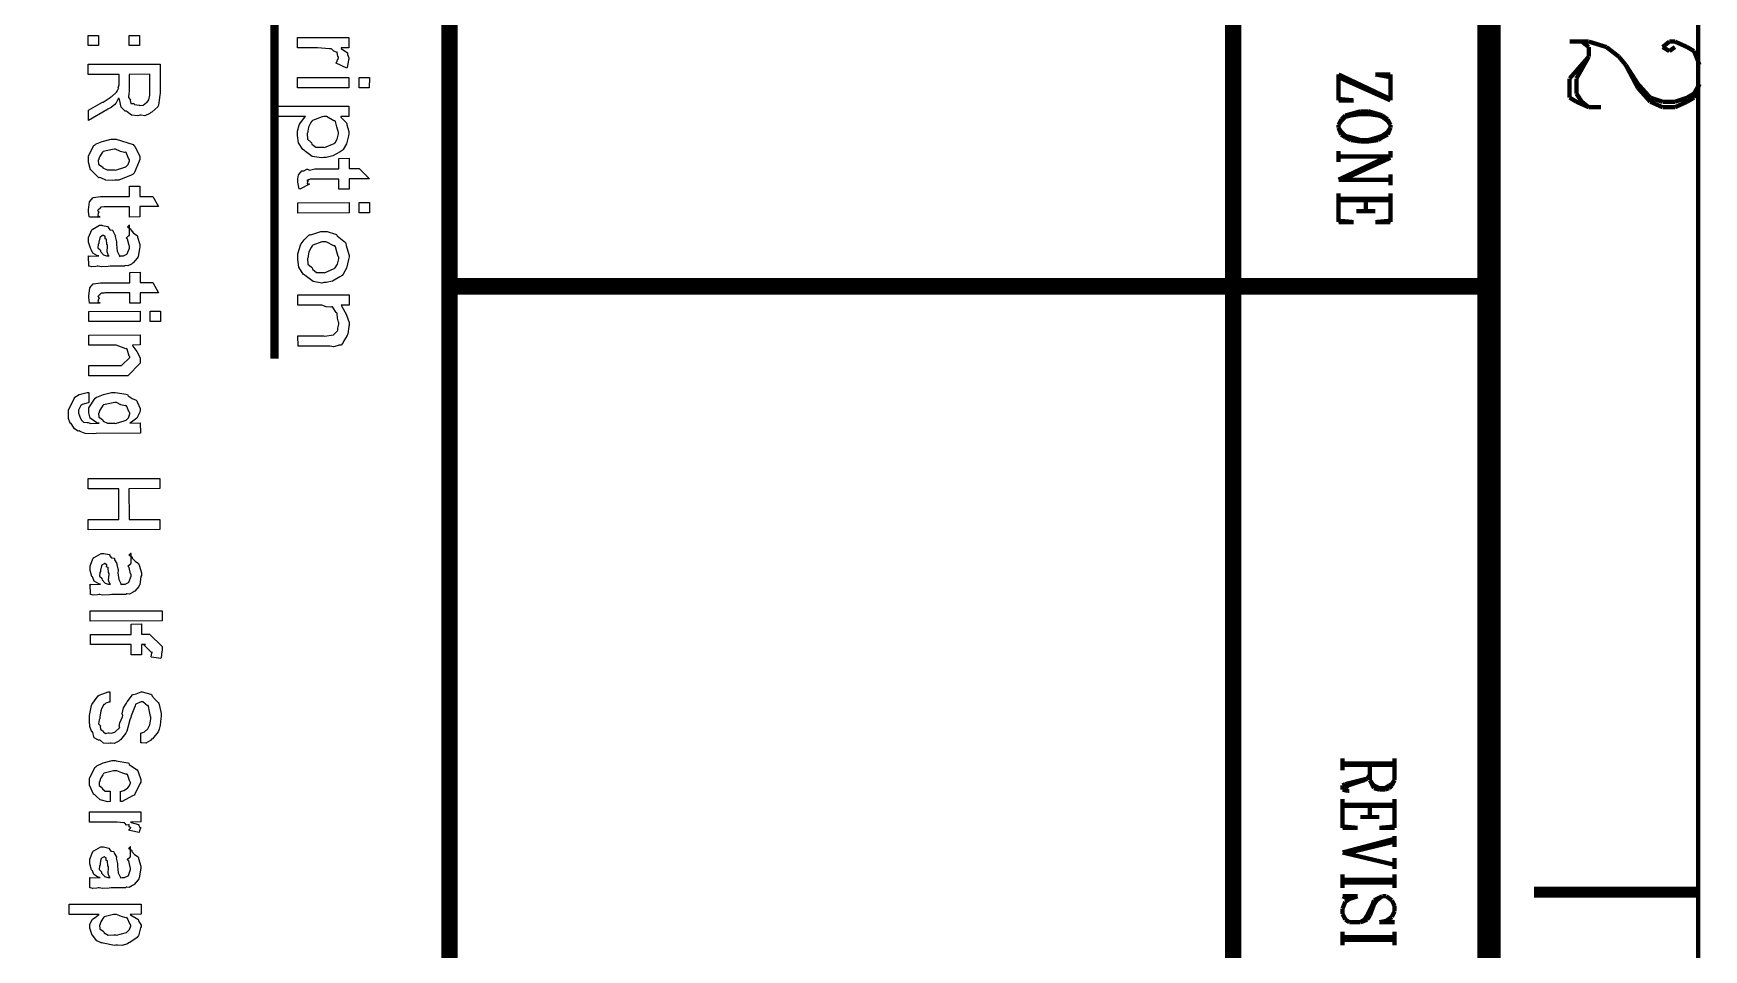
# Model space of a CAD drawing. Extents: x 0.1 to 11.6, y 0.3 to 16.2.
# Drawn here: x 9.541 to 11.577, y 2.228 to 3.345 of the extents above; entities that cross this region are included whole.
import ezdxf

# ---------------------------------------------------------------- set-up
doc = ezdxf.new("R2010")
doc.units = 0
doc.header["$MEASUREMENT"] = 0

msp = doc.modelspace()

# ---------------------------------------------------------------- linework, layer by layer
at = {"color": 0, "const_width": 0.005208}
msp.add_lwpolyline([(0.155003, 16.22), (11.57, 16.22), (11.57, 0.310004), (0.155003, 0.310004), (0.155003, 16.22)], close=True, dxfattribs=at)
at = {"color": 0}
for points, const_width in [([(11.315, 16.02), (11.315, 0.516656)], 0.028333), ([(10.0483, 0.518338), (10.0483, 4.17503)], 0.02), ([(11.0033, 0.516656), (11.0033, 4.17503)], 0.02), ([(9.83501, 4.14501), (9.83501, 2.94835)], 0.01), ([(11.4367, 3.33501), (11.4134, 3.33501)], 0.005208), ([(11.4367, 3.31668), (11.4134, 3.28999)], 0.005208), ([(11.4367, 3.31668), (11.4217, 3.28999)], 0.005208), ([(11.4283, 3.33501), (11.4367, 3.32835)], 0.005208), ([(11.4583, 3.32835), (11.4367, 3.33501)], 0.005208), ([(11.4367, 3.32835), (11.4367, 3.31668)], 0.005208), ([(11.4733, 3.31668), (11.4583, 3.32835)], 0.005208), ([(11.4817, 3.30664), (11.4733, 3.31668)], 0.005208), ([(11.5267, 3.32835), (11.535, 3.33501)], 0.005208), ([(11.535, 3.32335), (11.5267, 3.32835)], 0.005208), ([(11.535, 3.33501), (11.5417, 3.33501)], 0.005208), ([(11.5417, 3.32835), (11.535, 3.32335)], 0.005208), ([(11.5417, 3.33501), (11.5566, 3.32835)], 0.005208), ([(11.5566, 3.32835), (11.565, 3.32335)], 0.005208), ([(11.565, 3.32335), (11.5717, 3.30664)], 0.005208), ([(11.4967, 3.27832), (11.4817, 3.30664)], 0.005208), ([(11.4967, 3.28331), (11.4817, 3.30664)], 0.005208), ([(11.195, 3.26497), (11.1317, 3.29497)], 0.005208), ([(11.1317, 3.29497), (11.1317, 3.26335)], 0.005208), ([(11.195, 3.26335), (11.1317, 3.29167)], 0.005208), ([(11.195, 3.29167), (11.1767, 3.29497)], 0.005208), ([(11.1767, 3.29497), (11.195, 3.29497)], 0.005208), ([(11.195, 3.29497), (11.195, 3.26335)], 0.005208), ([(11.4134, 3.28999), (11.4134, 3.26665)], 0.005208), ([(11.4217, 3.28999), (11.4217, 3.27165)], 0.005208), ([(11.5117, 3.26665), (11.4967, 3.28331)], 0.005208), ([(11.5117, 3.26167), (11.4967, 3.27832)], 0.005208), ([(11.5717, 3.28331), (11.565, 3.26665)], 0.005208), ([(11.5717, 3.28331), (11.565, 3.27165)], 0.005208), ([(11.15, 3.26335), (11.1317, 3.26497)], 0.005208), ([(11.1317, 3.26335), (11.15, 3.26335)], 0.005208), ([(11.4134, 3.26665), (11.4217, 3.26167)], 0.005208), ([(11.4217, 3.27165), (11.4283, 3.26167)], 0.005208), ([(11.4217, 3.26167), (11.4367, 3.25499)], 0.005208), ([(11.4283, 3.26167), (11.4367, 3.25499)], 0.005208), ([(11.4367, 3.25499), (11.4517, 3.25499)], 0.005208), ([(11.5267, 3.26167), (11.5117, 3.26665)], 0.005208), ([(11.5267, 3.25499), (11.5117, 3.26167)], 0.005208), ([(11.5417, 3.26167), (11.5267, 3.26167)], 0.005208), ([(11.5417, 3.25499), (11.5267, 3.25499)], 0.005208), ([(11.5566, 3.26665), (11.5417, 3.26167)], 0.005208), ([(11.5566, 3.26167), (11.5417, 3.25499)], 0.005208), ([(11.565, 3.27165), (11.5566, 3.26665)], 0.005208), ([(11.565, 3.26665), (11.5566, 3.26167)], 0.005208), ([(11.135, 3.24001), (11.1317, 3.23335)], 0.005208), ([(11.135, 3.23833), (11.1317, 3.23335)], 0.005208), ([(11.14, 3.24501), (11.135, 3.24001)], 0.005208), ([(11.14, 3.24333), (11.135, 3.23833)], 0.005208), ([(11.1467, 3.24669), (11.14, 3.24501)], 0.005208), ([(11.1467, 3.24501), (11.14, 3.24333)], 0.005208), ([(11.1583, 3.25), (11.1467, 3.24669)], 0.005208), ([(11.1583, 3.24669), (11.1467, 3.24501)], 0.005208), ([(11.1683, 3.25), (11.1583, 3.25)], 0.005208), ([(11.1683, 3.24669), (11.1583, 3.24669)], 0.005208), ([(11.18, 3.24669), (11.1683, 3.25)], 0.005208), ([(11.18, 3.24501), (11.1683, 3.24669)], 0.005208), ([(11.185, 3.24501), (11.18, 3.24669)], 0.005208), ([(11.185, 3.24333), (11.18, 3.24501)], 0.005208), ([(11.1917, 3.24001), (11.185, 3.24501)], 0.005208), ([(11.1917, 3.23833), (11.185, 3.24333)], 0.005208), ([(11.195, 3.23335), (11.1917, 3.24001)], 0.005208), ([(11.195, 3.23335), (11.1917, 3.23833)], 0.005208), ([(11.1317, 3.23335), (11.1317, 3.22999)], 0.005208), ([(11.1317, 3.22999), (11.135, 3.22168)], 0.005208), ([(11.1317, 3.22999), (11.135, 3.22499)], 0.005208), ([(11.135, 3.22499), (11.14, 3.22)], 0.005208), ([(11.135, 3.22168), (11.14, 3.21832)], 0.005208), ([(11.14, 3.22), (11.1467, 3.21832)], 0.005208), ([(11.14, 3.21832), (11.1467, 3.215)], 0.005208), ([(11.1467, 3.21832), (11.1583, 3.215)], 0.005208), ([(11.1467, 3.215), (11.1583, 3.21332)], 0.005208), ([(11.1583, 3.215), (11.1683, 3.215)], 0.005208), ([(11.1683, 3.215), (11.18, 3.21832)], 0.005208), ([(11.1683, 3.21332), (11.18, 3.215)], 0.005208), ([(11.18, 3.21832), (11.185, 3.22)], 0.005208), ([(11.18, 3.215), (11.185, 3.21832)], 0.005208), ([(11.185, 3.22), (11.1917, 3.22499)], 0.005208), ([(11.185, 3.21832), (11.1917, 3.22168)], 0.005208), ([(11.1917, 3.22168), (11.195, 3.22999)], 0.005208), ([(11.1917, 3.22499), (11.195, 3.22999)], 0.005208), ([(11.195, 3.22999), (11.195, 3.23335)], 0.005208), ([(11.1317, 3.20167), (11.1317, 3.18832)], 0.005208), ([(11.195, 3.19499), (11.1317, 3.19499)], 0.005208), ([(11.1883, 3.19336), (11.1317, 3.16667)], 0.005208), ([(11.195, 3.19336), (11.1367, 3.16667)], 0.005208), ([(11.1583, 3.21332), (11.1683, 3.21332)], 0.005208), ([(11.195, 3.20167), (11.195, 3.19336)], 0.005208), ([(11.195, 3.17333), (11.195, 3.16)], 0.005208), ([(11.195, 3.16667), (11.1317, 3.16667)], 0.005208), ([(11.1317, 3.15001), (11.1317, 3.11501)], 0.005208), ([(11.195, 3.14333), (11.1317, 3.14333)], 0.005208), ([(11.195, 3.14165), (11.1317, 3.14165)], 0.005208), ([(11.165, 3.14165), (11.165, 3.12831)], 0.005208), ([(11.195, 3.15001), (11.195, 3.11501)], 0.005208), ([(11.15, 3.11501), (11.1317, 3.11664)], 0.005208), ([(11.1317, 3.11501), (11.15, 3.11501)], 0.005208), ([(11.1767, 3.12831), (11.1533, 3.12831)], 0.005208), ([(11.1767, 3.11501), (11.195, 3.11664)], 0.005208), ([(11.195, 3.11501), (11.1767, 3.11501)], 0.005208), ([(11.315, 3.03668), (10.0483, 3.03668)], 0.02), ([(11.1367, 2.46164), (11.1367, 2.44667)], 0.005208), ([(11.2, 2.46164), (11.2, 2.435)], 0.005208), ([(11.2, 2.45503), (11.1367, 2.45503)], 0.005208), ([(11.2, 2.45335), (11.1367, 2.45335)], 0.005208), ([(11.17, 2.44168), (11.1667, 2.43668)], 0.005208), ([(11.17, 2.435), (11.17, 2.45335)], 0.005208), ([(11.14, 2.43001), (11.1367, 2.42833)], 0.005208), ([(11.1367, 2.42833), (11.1367, 2.42333)], 0.005208), ([(11.1367, 2.42333), (11.1433, 2.42165)], 0.005208), ([(11.16, 2.435), (11.14, 2.43001)], 0.005208), ([(11.1433, 2.42833), (11.14, 2.42503)], 0.005208), ([(11.14, 2.42503), (11.14, 2.42333)], 0.005208), ([(11.14, 2.42333), (11.1433, 2.42165)], 0.005208), ([(11.1634, 2.435), (11.1433, 2.42833)], 0.005208), ([(11.1433, 2.42165), (11.145, 2.42165)], 0.005208), ([(11.1667, 2.43668), (11.16, 2.435)], 0.005208), ([(11.1667, 2.43668), (11.1634, 2.435)], 0.005208), ([(11.1733, 2.42833), (11.17, 2.435)], 0.005208), ([(11.1733, 2.43001), (11.17, 2.435)], 0.005208), ([(11.175, 2.42833), (11.1733, 2.43001)], 0.005208), ([(11.175, 2.42503), (11.1733, 2.42833)], 0.005208), ([(11.1816, 2.42503), (11.175, 2.42833)], 0.005208), ([(11.1816, 2.42333), (11.175, 2.42503)], 0.005208), ([(11.1883, 2.42503), (11.1816, 2.42503)], 0.005208), ([(11.1883, 2.42333), (11.1816, 2.42333)], 0.005208), ([(11.1934, 2.42833), (11.1883, 2.42503)], 0.005208), ([(11.1934, 2.42503), (11.1883, 2.42333)], 0.005208), ([(11.1967, 2.43001), (11.1934, 2.42833)], 0.005208), ([(11.1967, 2.42833), (11.1934, 2.42503)], 0.005208), ([(11.2, 2.435), (11.1967, 2.42833)], 0.005208), ([(11.2, 2.435), (11.1967, 2.43001)], 0.005208), ([(11.1367, 2.41168), (11.1367, 2.37668)], 0.005208), ([(11.2, 2.405), (11.1367, 2.405)], 0.005208), ([(11.2, 2.40332), (11.1367, 2.40332)], 0.005208), ([(11.17, 2.40332), (11.17, 2.38997)], 0.005208), ([(11.2, 2.41168), (11.2, 2.37668)], 0.005208), ([(11.1816, 2.38997), (11.1583, 2.38997)], 0.005208), ([(11.155, 2.37668), (11.1367, 2.37831)], 0.005208), ([(11.1367, 2.37668), (11.155, 2.37668)], 0.005208), ([(11.2, 2.36333), (11.1367, 2.34668)], 0.005208), ([(11.2, 2.36003), (11.145, 2.34668)], 0.005208), ([(11.1816, 2.37668), (11.2, 2.37831)], 0.005208), ([(11.2, 2.37668), (11.1816, 2.37668)], 0.005208), ([(11.2, 2.36664), (11.2, 2.35335)], 0.005208), ([(11.2, 2.33165), (11.1367, 2.34668)], 0.005208), ([(11.2, 2.34), (11.2, 2.32667)], 0.005208), ([(11.1367, 2.31999), (11.1367, 2.30333)], 0.005208), ([(11.2, 2.31999), (11.2, 2.30333)], 0.005208), ([(11.2, 2.31332), (11.1367, 2.31332)], 0.005208), ([(11.2, 2.31), (11.1367, 2.31)], 0.005208), ([(11.37, 2.29833), (11.57, 2.29833)], 0.013333), ([(11.155, 2.29335), (11.1367, 2.29335)], 0.005208), ([(11.1367, 2.29335), (11.145, 2.28999)], 0.005208), ([(11.1367, 2.27832), (11.14, 2.28668)], 0.005208), ([(11.1367, 2.27165), (11.1367, 2.27832)], 0.005208), ([(11.14, 2.28668), (11.145, 2.28999)], 0.005208), ([(11.145, 2.28999), (11.155, 2.29335)], 0.005208), ([(11.1733, 2.28331), (11.1667, 2.27001)], 0.005208), ([(11.175, 2.28331), (11.17, 2.27001)], 0.005208), ([(11.175, 2.28836), (11.1733, 2.28331)], 0.005208), ([(11.1783, 2.28999), (11.175, 2.28836)], 0.005208), ([(11.1783, 2.28836), (11.175, 2.28331)], 0.005208), ([(11.185, 2.29335), (11.1783, 2.28999)], 0.005208), ([(11.185, 2.29335), (11.1783, 2.28836)], 0.005208), ([(11.19, 2.29335), (11.185, 2.29335)], 0.005208), ([(11.1967, 2.28836), (11.19, 2.29335)], 0.005208), ([(11.2, 2.28168), (11.1967, 2.28836)], 0.005208), ([(11.2, 2.27501), (11.2, 2.28168)], 0.005208), ([(11.14, 2.26497), (11.1367, 2.27165)], 0.005208), ([(11.145, 2.26167), (11.14, 2.26497)], 0.005208), ([(11.1583, 2.26167), (11.145, 2.26167)], 0.005208), ([(11.1634, 2.26497), (11.1583, 2.26167)], 0.005208), ([(11.1634, 2.26335), (11.1583, 2.26167)], 0.005208), ([(11.1667, 2.27001), (11.1634, 2.26497)], 0.005208), ([(11.1667, 2.26497), (11.1634, 2.26335)], 0.005208), ([(11.17, 2.27001), (11.1667, 2.26497)], 0.005208), ([(11.1816, 2.26167), (11.19, 2.26335)], 0.005208), ([(11.2, 2.26167), (11.1816, 2.26167)], 0.005208), ([(11.19, 2.26335), (11.1967, 2.26833)], 0.005208), ([(11.19, 2.26335), (11.2, 2.26167)], 0.005208), ([(11.1967, 2.26833), (11.2, 2.27501)], 0.005208), ([(11.1367, 2.25), (11.1367, 2.23335)], 0.005208), ([(11.2, 2.24333), (11.1367, 2.24333)], 0.005208), ([(11.2, 2.24001), (11.1367, 2.24001)], 0.005208), ([(11.2, 2.25), (11.2, 2.23335)], 0.005208)]:
    msp.add_lwpolyline(points, dxfattribs=dict(at, const_width=const_width))
for points in [[(9.60796, 3.34239), (9.62056, 3.34239), (9.62056, 3.33003), (9.60796, 3.33003), (9.60796, 3.34239)], [(9.65788, 3.34239), (9.67047, 3.34261), (9.67046, 3.33024), (9.65788, 3.33003), (9.65788, 3.34239)], [(9.86301, 3.32736), (9.86301, 3.33996), (9.92551, 3.34017), (9.92551, 3.32758), (9.91618, 3.32736), (9.91629, 3.32667), (9.92378, 3.32118), (9.92399, 3.32064), (9.92378, 3.31944), (9.92551, 3.315), (9.92551, 3.31347), (9.92492, 3.3125), (9.92335, 3.30339), (9.9229, 3.3024), (9.9101, 3.30871), (9.9101, 3.30871), (9.91151, 3.31147), (9.91293, 3.31526), (9.91292, 3.31651), (9.91222, 3.31674), (9.91129, 3.32194), (9.91097, 3.32238), (9.91032, 3.3221), (9.90739, 3.32324), (9.90468, 3.32585), (9.90381, 3.32607), (9.90186, 3.32628), (9.88753, 3.32736), (9.88276, 3.32736), (9.86301, 3.32736)], [(9.60801, 3.30735), (9.69547, 3.30757), (9.69547, 3.27197), (9.6951, 3.26969), (9.69347, 3.25765), (9.69308, 3.25678), (9.69254, 3.25543), (9.68544, 3.24907), (9.6844, 3.24854), (9.68294, 3.24718), (9.67703, 3.24463), (9.67231, 3.24528), (9.67074, 3.24528), (9.66851, 3.24457), (9.66081, 3.24533), (9.65533, 3.2494), (9.65424, 3.25026), (9.65294, 3.25006), (9.64811, 3.25515), (9.64589, 3.26438), (9.64556, 3.26611), (9.64438, 3.26535), (9.64176, 3.26042), (9.64144, 3.26004), (9.64025, 3.25851), (9.6359, 3.25461), (9.63167, 3.25244), (9.63058, 3.25179), (9.60824, 3.23899), (9.60824, 3.25136), (9.62517, 3.26133), (9.62608, 3.26112), (9.63579, 3.26785), (9.63644, 3.26828), (9.63704, 3.26844), (9.64199, 3.27311), (9.64231, 3.27349), (9.64231, 3.27349), (9.64312, 3.27462), (9.64497, 3.27767), (9.64512, 3.27806), (9.64507, 3.27806), (9.64426, 3.27849), (9.64556, 3.28222), (9.64556, 3.28347), (9.64556, 3.29497), (9.60801, 3.29497), (9.60801, 3.30735)], [(9.65793, 3.29497), (9.65793, 3.27371), (9.65733, 3.27214), (9.65717, 3.26676), (9.65901, 3.26449), (9.65924, 3.26394), (9.6589, 3.26303), (9.65989, 3.25949), (9.66325, 3.25944), (9.66379, 3.25917), (9.66428, 3.25819), (9.67008, 3.25765), (9.67074, 3.25765), (9.67096, 3.25721), (9.67486, 3.25765), (9.6791, 3.26058), (9.67964, 3.26112), (9.67964, 3.26112), (9.68175, 3.26406), (9.68289, 3.26969), (9.68289, 3.27154), (9.68289, 3.29519), (9.65793, 3.29497)], [(9.86307, 3.29118), (9.92557, 3.29139), (9.92557, 3.27881), (9.86307, 3.2786), (9.86307, 3.29118)], [(9.93793, 3.29139), (9.95053, 3.29139), (9.95051, 3.27881), (9.93793, 3.27881), (9.93793, 3.29139)], [(9.92563, 3.2564), (9.92563, 3.24382), (9.91585, 3.2436), (9.91575, 3.24294), (9.92279, 3.23583), (9.92324, 3.23492), (9.92324, 3.23351), (9.92563, 3.22547), (9.92563, 3.22276), (9.92503, 3.22006), (9.92264, 3.2105), (9.91872, 3.20356), (9.91738, 3.20215), (9.91499, 3.20063), (9.90619, 3.19564), (9.89779, 3.19368), (9.89501, 3.19368), (9.89214, 3.19314), (9.88097, 3.19504), (9.87278, 3.20096), (9.87136, 3.20236), (9.86931, 3.20367), (9.86415, 3.21175), (9.86313, 3.22038), (9.86313, 3.22319), (9.86313, 3.22586), (9.8649, 3.23307), (9.86529, 3.23383), (9.86546, 3.23415), (9.87181, 3.24274), (9.87267, 3.2436), (9.83817, 3.2436), (9.83817, 3.25618), (9.92563, 3.2564)], [(9.89524, 3.2436), (9.89318, 3.24349), (9.88124, 3.23893), (9.88049, 3.23796), (9.87939, 3.23622), (9.87646, 3.23057), (9.87571, 3.22601), (9.87571, 3.2245), (9.87483, 3.22282), (9.87517, 3.21614), (9.87929, 3.21235), (9.88004, 3.21149), (9.88043, 3.20996), (9.88542, 3.20628), (9.89225, 3.20628), (9.89458, 3.20628), (9.89583, 3.20583), (9.90771, 3.21083), (9.90847, 3.21169), (9.9089, 3.21164), (9.9114, 3.21619), (9.91303, 3.2226), (9.91303, 3.22472), (9.91233, 3.22526), (9.91081, 3.23101), (9.90924, 3.23753), (9.90847, 3.23839), (9.90744, 3.23844), (9.89828, 3.2436), (9.89524, 3.2436)], [(9.63943, 3.21608), (9.64188, 3.21599), (9.6626, 3.20942), (9.66396, 3.20806), (9.66504, 3.20637), (9.67068, 3.19515), (9.67068, 3.19135), (9.67008, 3.18918), (9.66396, 3.17453), (9.66265, 3.17333), (9.66021, 3.17214), (9.64524, 3.16618), (9.64031, 3.16618), (9.63803, 3.16564), (9.62939, 3.16618), (9.62315, 3.16889), (9.62207, 3.16943), (9.62093, 3.16911), (9.61225, 3.17735), (9.61165, 3.17833), (9.61079, 3.17887), (9.60818, 3.1881), (9.60818, 3.19114), (9.60818, 3.19569), (9.61485, 3.20822), (9.61621, 3.20936), (9.61686, 3.20979), (9.625, 3.21338), (9.63579, 3.2161), (9.63943, 3.21608)], [(9.63943, 3.20372), (9.63758, 3.2035), (9.62608, 3.20085), (9.62532, 3.20025), (9.6244, 3.19883), (9.62147, 3.1946), (9.62076, 3.192), (9.62076, 3.19114), (9.62001, 3.19032), (9.62028, 3.18571), (9.62457, 3.18283), (9.62532, 3.18224), (9.62582, 3.18099), (9.63092, 3.17854), (9.63758, 3.17876), (9.63986, 3.17876), (9.641, 3.17833), (9.65256, 3.18186), (9.65332, 3.18246), (9.65375, 3.18229), (9.65642, 3.18522), (9.6581, 3.18967), (9.6581, 3.19114), (9.65739, 3.19174), (9.65408, 3.19971), (9.65332, 3.20025), (9.65224, 3.19976), (9.64708, 3.20122), (9.64133, 3.20372), (9.63943, 3.20372)], [(9.92578, 3.15522), (9.91319, 3.155), (9.91319, 3.16737), (9.88758, 3.16737), (9.88574, 3.16732), (9.88021, 3.16721), (9.87907, 3.16737), (9.87869, 3.16737), (9.87836, 3.16726), (9.87685, 3.16661), (9.87674, 3.1665), (9.87614, 3.16644), (9.87435, 3.16581), (9.87587, 3.16521), (9.87587, 3.16499), (9.87532, 3.16439), (9.87468, 3.16183), (9.87728, 3.16172), (9.87761, 3.16129), (9.86567, 3.155), (9.86507, 3.1556), (9.86328, 3.16347), (9.86328, 3.16607), (9.86328, 3.16781), (9.86436, 3.17253), (9.86458, 3.17301), (9.86469, 3.17296), (9.86806, 3.17736), (9.86849, 3.17757), (9.86849, 3.17757), (9.87061, 3.1774), (9.87429, 3.17947), (9.875, 3.17953), (9.875, 3.17953), (9.87761, 3.17822), (9.88411, 3.17996), (9.88629, 3.17996), (9.91319, 3.17996), (9.91319, 3.19254), (9.92578, 3.19276), (9.92578, 3.18018), (9.93815, 3.18018), (9.95074, 3.16758), (9.92578, 3.16758), (9.92578, 3.15522)], [(9.62196, 3.12115), (9.60938, 3.12115), (9.6091, 3.12164), (9.60829, 3.12799), (9.60829, 3.13004), (9.60829, 3.13004), (9.60954, 3.13949), (9.60981, 3.14003), (9.60981, 3.14003), (9.61372, 3.14458), (9.61415, 3.14481), (9.61415, 3.14481), (9.62278, 3.14611), (9.62565, 3.14611), (9.65821, 3.14611), (9.65821, 3.15869), (9.67079, 3.1589), (9.67079, 3.14632), (9.68664, 3.14632), (9.69336, 3.13394), (9.67079, 3.13396), (9.67079, 3.12136), (9.65821, 3.12115), (9.65821, 3.13374), (9.62804, 3.13374), (9.6269, 3.13351), (9.62343, 3.13319), (9.62326, 3.13308), (9.62299, 3.13282), (9.62164, 3.13118), (9.62153, 3.13092), (9.62093, 3.13081), (9.61936, 3.12918), (9.62088, 3.12739), (9.62088, 3.12679), (9.62022, 3.12614), (9.61951, 3.1231), (9.62175, 3.12175), (9.62196, 3.12115)], [(9.86333, 3.13867), (9.92583, 3.13889), (9.92583, 3.12631), (9.86333, 3.12608), (9.86333, 3.13867)], [(9.93821, 3.13889), (9.95079, 3.13889), (9.95079, 3.12631), (9.93821, 3.12631), (9.93821, 3.13889)], [(9.62099, 3.07378), (9.61903, 3.07394), (9.61344, 3.07725), (9.61165, 3.08171), (9.61122, 3.08247), (9.61051, 3.08322), (9.6084, 3.09033), (9.6084, 3.09267), (9.6084, 3.09608), (9.61219, 3.10558), (9.61296, 3.10633), (9.61333, 3.10628), (9.62181, 3.11111), (9.62468, 3.11111), (9.62517, 3.111), (9.63167, 3.10969), (9.63226, 3.10938), (9.63211, 3.10861), (9.63428, 3.10574), (9.63758, 3.10531), (9.63792, 3.10482), (9.63813, 3.10357), (9.64094, 3.09874), (9.64117, 3.0981), (9.64085, 3.0975), (9.64236, 3.09099), (9.64247, 3.09006), (9.64219, 3.08757), (9.64328, 3.07949), (9.64561, 3.07465), (9.64594, 3.07379), (9.64589, 3.07374), (9.64606, 3.07314), (9.6474, 3.07378), (9.64789, 3.07378), (9.64789, 3.07378), (9.65099, 3.07374), (9.65511, 3.07579), (9.65549, 3.07617), (9.65549, 3.07617), (9.65831, 3.08333), (9.65831, 3.08572), (9.65761, 3.08643), (9.65593, 3.09418), (9.65549, 3.09463), (9.65533, 3.09457), (9.65419, 3.09554), (9.65739, 3.09853), (9.65831, 3.09874), (9.65831, 3.11111), (9.65756, 3.11094), (9.6556, 3.10926), (9.65875, 3.10732), (9.65961, 3.10678), (9.65967, 3.10547), (9.66314, 3.10161), (9.66738, 3.09885), (9.66786, 3.09787), (9.66803, 3.09679), (9.6709, 3.08751), (9.6709, 3.08442), (9.67031, 3.08296), (9.66872, 3.07286), (9.66829, 3.07206), (9.66754, 3.0709), (9.66265, 3.06526), (9.662, 3.06489), (9.66069, 3.06392), (9.65631, 3.06174), (9.65354, 3.06201), (9.65267, 3.06185), (9.65192, 3.06114), (9.64626, 3.06119), (9.64442, 3.06119), (9.63465, 3.06119), (9.63206, 3.06071), (9.62392, 3.06039), (9.62007, 3.06119), (9.61882, 3.06119), (9.61724, 3.06071), (9.61219, 3.06039), (9.60949, 3.06119), (9.60861, 3.06119), (9.6084, 3.07379), (9.60926, 3.07335), (9.61806, 3.07378), (9.62099, 3.07378)], [(9.63336, 3.07379), (9.63243, 3.07406), (9.63092, 3.07878), (9.63151, 3.08578), (9.6314, 3.08724), (9.63053, 3.08768), (9.63021, 3.09407), (9.6301, 3.0944), (9.62989, 3.09424), (9.62842, 3.09467), (9.62858, 3.09744), (9.62836, 3.09765), (9.62771, 3.09771), (9.62642, 3.09874), (9.62597, 3.09874), (9.62528, 3.09853), (9.6225, 3.09679), (9.62229, 3.09636), (9.62207, 3.09592), (9.62099, 3.09071), (9.62099, 3.08897), (9.62022, 3.088), (9.61979, 3.08365), (9.6224, 3.08117), (9.62272, 3.08051), (9.62294, 3.07904), (9.62631, 3.07542), (9.62663, 3.07508), (9.62657, 3.07493), (9.63032, 3.07378), (9.63162, 3.07379), (9.63336, 3.07379)], [(9.89529, 3.10368), (9.89914, 3.10368), (9.90944, 3.10042), (9.91069, 3.09978), (9.91146, 3.09831), (9.92133, 3.09011), (9.92199, 3.08892), (9.92236, 3.08664), (9.92449, 3.07964), (9.92589, 3.07443), (9.92589, 3.07264), (9.92529, 3.0695), (9.92279, 3.05886), (9.91862, 3.0516), (9.91721, 3.05007), (9.91471, 3.04844), (9.90576, 3.04318), (9.89774, 3.04118), (9.89507, 3.04118), (9.89247, 3.04064), (9.88206, 3.04258), (9.87381, 3.04861), (9.87229, 3.05007), (9.87007, 3.05143), (9.86447, 3.05989), (9.86339, 3.06933), (9.86339, 3.07243), (9.86339, 3.07639), (9.86643, 3.08703), (9.86708, 3.08826), (9.86735, 3.08854), (9.87115, 3.09343), (9.87674, 3.09912), (9.87793, 3.09978), (9.87907, 3.09961), (9.89122, 3.10368), (9.89529, 3.10368)], [(9.89464, 3.09108), (9.89279, 3.09099), (9.88151, 3.08675), (9.88075, 3.08588), (9.87967, 3.08415), (9.87674, 3.07861), (9.87597, 3.074), (9.87597, 3.07243), (9.87511, 3.07069), (9.87554, 3.06386), (9.87993, 3.06006), (9.88075, 3.05919), (9.88118, 3.05761), (9.88618, 3.05376), (9.89268, 3.05376), (9.89486, 3.05376), (9.896, 3.05333), (9.90772, 3.05832), (9.90853, 3.05919), (9.90901, 3.05914), (9.91163, 3.06375), (9.91331, 3.07026), (9.91331, 3.07243), (9.9126, 3.07292), (9.91103, 3.07856), (9.90929, 3.08501), (9.90853, 3.08589), (9.90744, 3.08594), (9.89785, 3.09108), (9.89464, 3.09108)], [(9.62218, 3.01617), (9.6096, 3.01617), (9.60932, 3.01665), (9.6085, 3.023), (9.60851, 3.02507), (9.60851, 3.02507), (9.60975, 3.0345), (9.61003, 3.03504), (9.61003, 3.03504), (9.61393, 3.0396), (9.61436, 3.03982), (9.61436, 3.03982), (9.623, 3.04113), (9.62587, 3.04113), (9.65842, 3.04113), (9.65842, 3.05371), (9.67101, 3.05393), (9.67101, 3.04133), (9.68685, 3.04133), (9.69358, 3.02897), (9.67101, 3.02897), (9.67101, 3.01639), (9.65842, 3.01617), (9.65842, 3.02875), (9.62825, 3.02875), (9.62711, 3.02854), (9.62364, 3.02821), (9.62349, 3.0281), (9.62321, 3.02783), (9.62185, 3.02621), (9.62175, 3.02593), (9.62115, 3.02582), (9.61957, 3.02419), (9.6211, 3.0224), (9.6211, 3.02181), (9.62044, 3.02115), (9.61974, 3.01812), (9.62196, 3.01676), (9.62218, 3.01617)], [(9.86376, 2.96371), (9.86356, 2.97629), (9.89458, 2.97629), (9.89594, 2.97586), (9.9069, 2.97775), (9.90739, 2.97803), (9.90739, 2.97803), (9.91168, 2.98264), (9.91194, 2.98324), (9.91194, 2.98324), (9.91222, 2.98583), (9.91347, 2.99072), (9.91346, 2.99235), (9.91276, 2.99283), (9.91178, 2.99783), (9.91146, 3.00364), (9.91108, 3.0045), (9.91015, 3.00493), (9.9056, 3.01156), (9.905, 3.01187), (9.90354, 3.01124), (9.89794, 3.01156), (9.89279, 3.01361), (9.89111, 3.01361), (9.86356, 3.01361), (9.86356, 3.02621), (9.92606, 3.02642), (9.92606, 3.01383), (9.91629, 3.01361), (9.91699, 3.01199), (9.92219, 3.00271), (9.92606, 2.99251), (9.92606, 2.9891), (9.92546, 2.98768), (9.92443, 2.97883), (9.9241, 2.97803), (9.92333, 2.97661), (9.9196, 2.97021), (9.91911, 2.96956), (9.91872, 2.96832), (9.91601, 2.96494), (9.91319, 2.965), (9.9126, 2.96479), (9.9114, 2.96403), (9.90701, 2.963), (9.90289, 2.96371), (9.90153, 2.96371), (9.86376, 2.96371)], [(9.60856, 3.00612), (9.67106, 3.00635), (9.67106, 2.99397), (9.60856, 2.99376), (9.60856, 3.00612)], [(9.68343, 3.00635), (9.69601, 3.00635), (9.69601, 2.99397), (9.68343, 2.99397), (9.68343, 3.00635)], [(9.60861, 2.97738), (9.67111, 2.9776), (9.67111, 2.96522), (9.66178, 2.965), (9.66237, 2.96376), (9.66732, 2.95714), (9.67111, 2.94954), (9.67111, 2.947), (9.67111, 2.94287), (9.65614, 2.92746), (9.64638, 2.92746), (9.60883, 2.92746), (9.60861, 2.94006), (9.64333, 2.94006), (9.64854, 2.94006), (9.65853, 2.95003), (9.65853, 2.9509), (9.65782, 2.95165), (9.65528, 2.96024), (9.65463, 2.96089), (9.6536, 2.96056), (9.64839, 2.96246), (9.64199, 2.965), (9.63986, 2.965), (9.60861, 2.965), (9.60861, 2.97738)], [(9.60872, 2.90733), (9.60872, 2.89496), (9.60769, 2.89464), (9.60047, 2.89253), (9.60004, 2.89214), (9.59896, 2.89165), (9.59614, 2.88568), (9.59614, 2.88368), (9.59603, 2.88232), (9.59864, 2.87554), (9.59918, 2.875), (9.59924, 2.87397), (9.60215, 2.87099), (9.60667, 2.87088), (9.60764, 2.87067), (9.60764, 2.87067), (9.61094, 2.86942), (9.61871, 2.87001), (9.62131, 2.87001), (9.61838, 2.8705), (9.61029, 2.87592), (9.60872, 2.88243), (9.60872, 2.88454), (9.60872, 2.88878), (9.61632, 2.9005), (9.61783, 2.90147), (9.6186, 2.90169), (9.62663, 2.90474), (9.63629, 2.90733), (9.63954, 2.90733), (9.64074, 2.90722), (9.65435, 2.90517), (9.6556, 2.90474), (9.65642, 2.90326), (9.66157, 2.90001), (9.66644, 2.898), (9.6671, 2.89714), (9.66754, 2.89589), (9.67122, 2.88792), (9.67122, 2.88519), (9.67062, 2.88314), (9.66715, 2.87603), (9.66069, 2.87104), (9.65864, 2.87001), (9.67122, 2.87022), (9.67144, 2.85764), (9.61762, 2.85742), (9.61442, 2.85688), (9.60406, 2.85736), (9.59799, 2.85997), (9.597, 2.86046), (9.59581, 2.86014), (9.59115, 2.8629), (9.58778, 2.86837), (9.58724, 2.86936), (9.5861, 2.86996), (9.58382, 2.87543), (9.58376, 2.88211), (9.58376, 2.88433), (9.58404, 2.88558), (9.59076, 2.90017), (9.59158, 2.90126), (9.59142, 2.90158), (9.59679, 2.90483), (9.60661, 2.90739), (9.60872, 2.90733)], [(9.6404, 2.89496), (9.6384, 2.89475), (9.62663, 2.89208), (9.62587, 2.89149), (9.62494, 2.89008), (9.62201, 2.88585), (9.62131, 2.88325), (9.62131, 2.88238), (9.62061, 2.88163), (9.62082, 2.87711), (9.62511, 2.87429), (9.62587, 2.87369), (9.62631, 2.87244), (9.63124, 2.86979), (9.63775, 2.87001), (9.63997, 2.87001), (9.64122, 2.86957), (9.6531, 2.8731), (9.65386, 2.87369), (9.65429, 2.87358), (9.65696, 2.87663), (9.65864, 2.88112), (9.65864, 2.8826), (9.65793, 2.88314), (9.65463, 2.8909), (9.65386, 2.89149), (9.65278, 2.891), (9.64774, 2.89247), (9.64219, 2.89497), (9.6404, 2.89496)], [(9.60764, 2.80236), (9.6951, 2.80257), (9.6951, 2.79021), (9.65756, 2.78999), (9.65776, 2.75244), (9.69532, 2.75265), (9.69532, 2.74029), (9.60786, 2.74007), (9.60786, 2.75244), (9.6454, 2.75244), (9.64518, 2.78999), (9.60764, 2.78999), (9.60764, 2.80236)], [(9.62289, 2.67378), (9.62093, 2.67393), (9.61535, 2.67725), (9.61356, 2.68169), (9.61313, 2.68246), (9.61242, 2.68321), (9.61029, 2.69032), (9.61029, 2.69265), (9.61029, 2.69607), (9.6141, 2.70557), (9.61486, 2.70632), (9.61524, 2.70628), (9.62369, 2.7111), (9.62657, 2.7111), (9.62706, 2.71099), (9.63357, 2.70969), (9.63417, 2.70936), (9.634, 2.70861), (9.63618, 2.70572), (9.63949, 2.70529), (9.63981, 2.70481), (9.64003, 2.70356), (9.64285, 2.69872), (9.64307, 2.69808), (9.64274, 2.69749), (9.64426, 2.69097), (9.64436, 2.69006), (9.6441, 2.68756), (9.64518, 2.67947), (9.64751, 2.67464), (9.64785, 2.67378), (9.64779, 2.67372), (9.64794, 2.67312), (9.64931, 2.67378), (9.64979, 2.67378), (9.64979, 2.67378), (9.65289, 2.67372), (9.65701, 2.67578), (9.65739, 2.67617), (9.65739, 2.67617), (9.66021, 2.68332), (9.66021, 2.68571), (9.6595, 2.68642), (9.65782, 2.69417), (9.65739, 2.69461), (9.65722, 2.69456), (9.65608, 2.69553), (9.65929, 2.69851), (9.66021, 2.69872), (9.66021, 2.7111), (9.65944, 2.71093), (9.6575, 2.70925), (9.66064, 2.70731), (9.66151, 2.70676), (9.66157, 2.70546), (9.66504, 2.70161), (9.66928, 2.69883), (9.66976, 2.69786), (9.66992, 2.69678), (9.67279, 2.6875), (9.67279, 2.6844), (9.67219, 2.68294), (9.67062, 2.67285), (9.67019, 2.67204), (9.66943, 2.6709), (9.66456, 2.66525), (9.6639, 2.66488), (9.6626, 2.6639), (9.65821, 2.66172), (9.65543, 2.662), (9.65457, 2.66183), (9.65381, 2.66114), (9.64817, 2.66118), (9.64632, 2.66118), (9.63656, 2.66118), (9.63396, 2.66069), (9.62582, 2.66037), (9.62196, 2.66118), (9.62071, 2.66118), (9.61914, 2.66069), (9.6141, 2.66037), (9.61139, 2.66118), (9.61051, 2.66118), (9.61029, 2.67378), (9.61117, 2.67335), (9.61996, 2.67378), (9.62289, 2.67378)], [(9.63525, 2.67378), (9.63433, 2.67404), (9.63282, 2.67876), (9.6334, 2.68576), (9.63331, 2.68722), (9.63243, 2.68767), (9.63211, 2.69407), (9.632, 2.69439), (9.63178, 2.69422), (9.63032, 2.69467), (9.63049, 2.69743), (9.63026, 2.69764), (9.62961, 2.69769), (9.62831, 2.69872), (9.62787, 2.69872), (9.62717, 2.69851), (9.6244, 2.69678), (9.62418, 2.69635), (9.62397, 2.6959), (9.62289, 2.69069), (9.62289, 2.68896), (9.62213, 2.68799), (9.62169, 2.68365), (9.62429, 2.68115), (9.62463, 2.6805), (9.62483, 2.67904), (9.62821, 2.6754), (9.62853, 2.67507), (9.62847, 2.67492), (9.63221, 2.67378), (9.63351, 2.67378), (9.63525, 2.67378)], [(9.61046, 2.64111), (9.69792, 2.64133), (9.69792, 2.62896), (9.61046, 2.62874), (9.61046, 2.64111)], [(9.61051, 2.61236), (9.66043, 2.61236), (9.66043, 2.62494), (9.67301, 2.62517), (9.67301, 2.61257), (9.67953, 2.61257), (9.68278, 2.61257), (9.69797, 2.5976), (9.69797, 2.59326), (9.6976, 2.59169), (9.69667, 2.58404), (9.69644, 2.58306), (9.68494, 2.58458), (9.68457, 2.58507), (9.68539, 2.58979), (9.68539, 2.59131), (9.68539, 2.59022), (9.6754, 2.60021), (9.67757, 2.60021), (9.67301, 2.60021), (9.67301, 2.58763), (9.66043, 2.5874), (9.66043, 2.59999), (9.61051, 2.59999), (9.61051, 2.61236)], [(9.63433, 2.54237), (9.63433, 2.53), (9.63303, 2.52974), (9.62918, 2.52864), (9.62799, 2.52756), (9.6276, 2.52718), (9.62679, 2.52686), (9.62369, 2.52106), (9.62349, 2.52024), (9.62321, 2.51887), (9.62196, 2.5121), (9.62196, 2.50982), (9.62115, 2.50851), (9.62061, 2.50353), (9.62283, 2.50114), (9.62304, 2.50049), (9.6225, 2.50011), (9.62267, 2.49679), (9.62592, 2.49474), (9.62631, 2.49442), (9.62636, 2.49371), (9.62879, 2.49186), (9.63211, 2.49246), (9.63325, 2.49246), (9.63325, 2.49246), (9.63607, 2.49192), (9.64031, 2.49337), (9.64085, 2.49354), (9.64085, 2.49354), (9.64594, 2.49875), (9.64626, 2.49963), (9.64567, 2.50011), (9.64654, 2.50467), (9.64953, 2.51189), (9.64996, 2.51372), (9.64931, 2.51551), (9.65087, 2.52311), (9.65451, 2.52875), (9.65494, 2.52957), (9.65517, 2.53049), (9.662, 2.53879), (9.66276, 2.53933), (9.66276, 2.53933), (9.66629, 2.54021), (9.67242, 2.54258), (9.67339, 2.54258), (9.67372, 2.54249), (9.68435, 2.53956), (9.68533, 2.5389), (9.68571, 2.53732), (9.6894, 2.53299), (9.69331, 2.52946), (9.69379, 2.52826), (9.69417, 2.52701), (9.69683, 2.51611), (9.69683, 2.51243), (9.69646, 2.50982), (9.69553, 2.5019), (9.69428, 2.4969), (9.69379, 2.49571), (9.69319, 2.49371), (9.68608, 2.48529), (9.68511, 2.48465), (9.68381, 2.48313), (9.67822, 2.47993), (9.67329, 2.48036), (9.6721, 2.48031), (9.6721, 2.49268), (9.67236, 2.49229), (9.67632, 2.49365), (9.68044, 2.49756), (9.68099, 2.49832), (9.68099, 2.49832), (9.68311, 2.50244), (9.68425, 2.5096), (9.68425, 2.51199), (9.68375, 2.51253), (9.68267, 2.51872), (9.68132, 2.52517), (9.68078, 2.52588), (9.68007, 2.52556), (9.67437, 2.53022), (9.67253, 2.53022), (9.67117, 2.52994), (9.66601, 2.5275), (9.66558, 2.52696), (9.66504, 2.52533), (9.66038, 2.51329), (9.65994, 2.51112), (9.65875, 2.50819), (9.65608, 2.49897), (9.65511, 2.49451), (9.65474, 2.49376), (9.65392, 2.49192), (9.64735, 2.4841), (9.64649, 2.48356), (9.64507, 2.48226), (9.63971, 2.47949), (9.63579, 2.48008), (9.63456, 2.48008), (9.63276, 2.47949), (9.62663, 2.47999), (9.62294, 2.48318), (9.62196, 2.48378), (9.6205, 2.48351), (9.61524, 2.4866), (9.61339, 2.49289), (9.61285, 2.49397), (9.61199, 2.49442), (9.60981, 2.50011), (9.60938, 2.50694), (9.60938, 2.50917), (9.60938, 2.51363), (9.61171, 2.52576), (9.61219, 2.52696), (9.61247, 2.52701), (9.61556, 2.53168), (9.62011, 2.5376), (9.6211, 2.53825), (9.6211, 2.53825), (9.62582, 2.53999), (9.63217, 2.54237), (9.63433, 2.54237)], [(9.6345, 2.42128), (9.63471, 2.40869), (9.63178, 2.40842), (9.62261, 2.41081), (9.61714, 2.41585), (9.61604, 2.41693), (9.61442, 2.41792), (9.60954, 2.42893), (9.60954, 2.43256), (9.60954, 2.43733), (9.61621, 2.45047), (9.61757, 2.45167), (9.61822, 2.45215), (9.62631, 2.45589), (9.63699, 2.4586), (9.64057, 2.4586), (9.64188, 2.4585), (9.65608, 2.45611), (9.65728, 2.45557), (9.65799, 2.45404), (9.66292, 2.45025), (9.66769, 2.44732), (9.66835, 2.44624), (9.66868, 2.44493), (9.67204, 2.43549), (9.67204, 2.43235), (9.6709, 2.4305), (9.66461, 2.41769), (9.66379, 2.41672), (9.66189, 2.41564), (9.64919, 2.40901), (9.64729, 2.40869), (9.64708, 2.42128), (9.64725, 2.42101), (9.65115, 2.42219), (9.65565, 2.42492), (9.65619, 2.4254), (9.65619, 2.4254), (9.65799, 2.42736), (9.65946, 2.4311), (9.65944, 2.43235), (9.65875, 2.43317), (9.65565, 2.44168), (9.65489, 2.44233), (9.65386, 2.44194), (9.64871, 2.44368), (9.64274, 2.44624), (9.64079, 2.44624), (9.63883, 2.44601), (9.62722, 2.44336), (9.62646, 2.44276), (9.6256, 2.44129), (9.62283, 2.4369), (9.62213, 2.43414), (9.62213, 2.43321), (9.62142, 2.43251), (9.62121, 2.42844), (9.62446, 2.42594), (9.62494, 2.4254), (9.62522, 2.42432), (9.62864, 2.42156), (9.6334, 2.42144), (9.6345, 2.42128)], [(9.60965, 2.3961), (9.67215, 2.39632), (9.67215, 2.38394), (9.65956, 2.38374), (9.6601, 2.38319), (9.66911, 2.38069), (9.66954, 2.38047), (9.66954, 2.37967), (9.6709, 2.37728), (9.67215, 2.37728), (9.67215, 2.37722), (9.67165, 2.37619), (9.67057, 2.37294), (9.66988, 2.37153), (9.66954, 2.37115), (9.65717, 2.37375), (9.65717, 2.37375), (9.65956, 2.37651), (9.65956, 2.37744), (9.65935, 2.37733), (9.65799, 2.37788), (9.65793, 2.38047), (9.65761, 2.38069), (9.65717, 2.38026), (9.65446, 2.38015), (9.65272, 2.38254), (9.65218, 2.38265), (9.65121, 2.38271), (9.64312, 2.38374), (9.64046, 2.38374), (9.60965, 2.38374), (9.60965, 2.3961)], [(9.62229, 2.31625), (9.62033, 2.3164), (9.61475, 2.31971), (9.61296, 2.32417), (9.61253, 2.32492), (9.61182, 2.32568), (9.60969, 2.33279), (9.60969, 2.33512), (9.60969, 2.33854), (9.6135, 2.34804), (9.61426, 2.34879), (9.61464, 2.34874), (9.6231, 2.35357), (9.62597, 2.35357), (9.62646, 2.35346), (9.63297, 2.35215), (9.63357, 2.35183), (9.6334, 2.35107), (9.63558, 2.34819), (9.63889, 2.34776), (9.63921, 2.34728), (9.63943, 2.34603), (9.64225, 2.34119), (9.64247, 2.34054), (9.64214, 2.33994), (9.64367, 2.33344), (9.64378, 2.33251), (9.6435, 2.33003), (9.64458, 2.32194), (9.64692, 2.31711), (9.64725, 2.31624), (9.64719, 2.31619), (9.64735, 2.3156), (9.64871, 2.31625), (9.64919, 2.31624), (9.64919, 2.31624), (9.65229, 2.31619), (9.65642, 2.31825), (9.65679, 2.31862), (9.65679, 2.31862), (9.65961, 2.32579), (9.65961, 2.32818), (9.6589, 2.32889), (9.65722, 2.33664), (9.65679, 2.33708), (9.65662, 2.33703), (9.65549, 2.338), (9.65869, 2.34099), (9.65961, 2.34119), (9.65961, 2.35357), (9.65886, 2.3534), (9.6569, 2.35172), (9.66004, 2.34978), (9.66092, 2.34922), (9.66097, 2.34793), (9.66444, 2.34407), (9.66867, 2.34131), (9.66917, 2.34033), (9.66932, 2.33925), (9.67219, 2.32997), (9.67219, 2.32688), (9.6716, 2.32542), (9.67003, 2.31532), (9.6696, 2.3145), (9.66883, 2.31336), (9.66396, 2.30772), (9.66331, 2.30735), (9.662, 2.30638), (9.65761, 2.30419), (9.65483, 2.30447), (9.65397, 2.30431), (9.65321, 2.3036), (9.64757, 2.30365), (9.64572, 2.30365), (9.63596, 2.30365), (9.63336, 2.30317), (9.62522, 2.30285), (9.62136, 2.30365), (9.62011, 2.30365), (9.61854, 2.30317), (9.6135, 2.30285), (9.61079, 2.30365), (9.60992, 2.30365), (9.60969, 2.31624), (9.61057, 2.31581), (9.61936, 2.31625), (9.62229, 2.31625)], [(9.63465, 2.31624), (9.63374, 2.31651), (9.63222, 2.32124), (9.63281, 2.32824), (9.63271, 2.32969), (9.63183, 2.33012), (9.63151, 2.33653), (9.6314, 2.33686), (9.63118, 2.33669), (9.62972, 2.33712), (9.62989, 2.3399), (9.62967, 2.34011), (9.62901, 2.34017), (9.62771, 2.34119), (9.62728, 2.34119), (9.62657, 2.34099), (9.62381, 2.33925), (9.62358, 2.33882), (9.62338, 2.33838), (9.62229, 2.33317), (9.62229, 2.33143), (9.62153, 2.33046), (9.6211, 2.32611), (9.62369, 2.32362), (9.62403, 2.32297), (9.62424, 2.3215), (9.6276, 2.31787), (9.62793, 2.31754), (9.62787, 2.31739), (9.63162, 2.31625), (9.63292, 2.31625), (9.63465, 2.31624)], [(9.58485, 2.28358), (9.67231, 2.28381), (9.67231, 2.27143), (9.65886, 2.27121), (9.65929, 2.27051), (9.66824, 2.26551), (9.66883, 2.26492), (9.66911, 2.26346), (9.67231, 2.25808), (9.67231, 2.25624), (9.67171, 2.25499), (9.66906, 2.24517), (9.6684, 2.24431), (9.66749, 2.24317), (9.65853, 2.23693), (9.65733, 2.23649), (9.65565, 2.23524), (9.64908, 2.23318), (9.64356, 2.23367), (9.64171, 2.23367), (9.63981, 2.23313), (9.62619, 2.23622), (9.625, 2.23671), (9.62364, 2.23639), (9.61828, 2.2391), (9.61436, 2.24442), (9.61372, 2.24539), (9.61274, 2.24593), (9.60981, 2.25435), (9.60981, 2.25711), (9.60981, 2.25917), (9.61253, 2.26476), (9.61307, 2.26535), (9.61313, 2.26525), (9.61626, 2.26725), (9.62028, 2.27083), (9.6211, 2.27121), (9.58485, 2.27121), (9.58485, 2.28358)], [(9.64063, 2.27121), (9.63878, 2.271), (9.6275, 2.26833), (9.62674, 2.26774), (9.62587, 2.26628), (9.6231, 2.26204), (9.6224, 2.25965), (9.6224, 2.25885), (9.62169, 2.25803), (9.6219, 2.25353), (9.62619, 2.2506), (9.62696, 2.24994), (9.62739, 2.24869), (9.63238, 2.24604), (9.63906, 2.24625), (9.64128, 2.24625), (9.64253, 2.24582), (9.6544, 2.24935), (9.65517, 2.24994), (9.65549, 2.24983), (9.6581, 2.25271), (9.65972, 2.25717), (9.65972, 2.25863), (9.65901, 2.25911), (9.65554, 2.26687), (9.65474, 2.26753), (9.65365, 2.26708), (9.64839, 2.26872), (9.64253, 2.27121), (9.64063, 2.27121)]]:
    msp.add_lwpolyline(points, close=True, dxfattribs=at)

doc.saveas('drawing.dxf')
